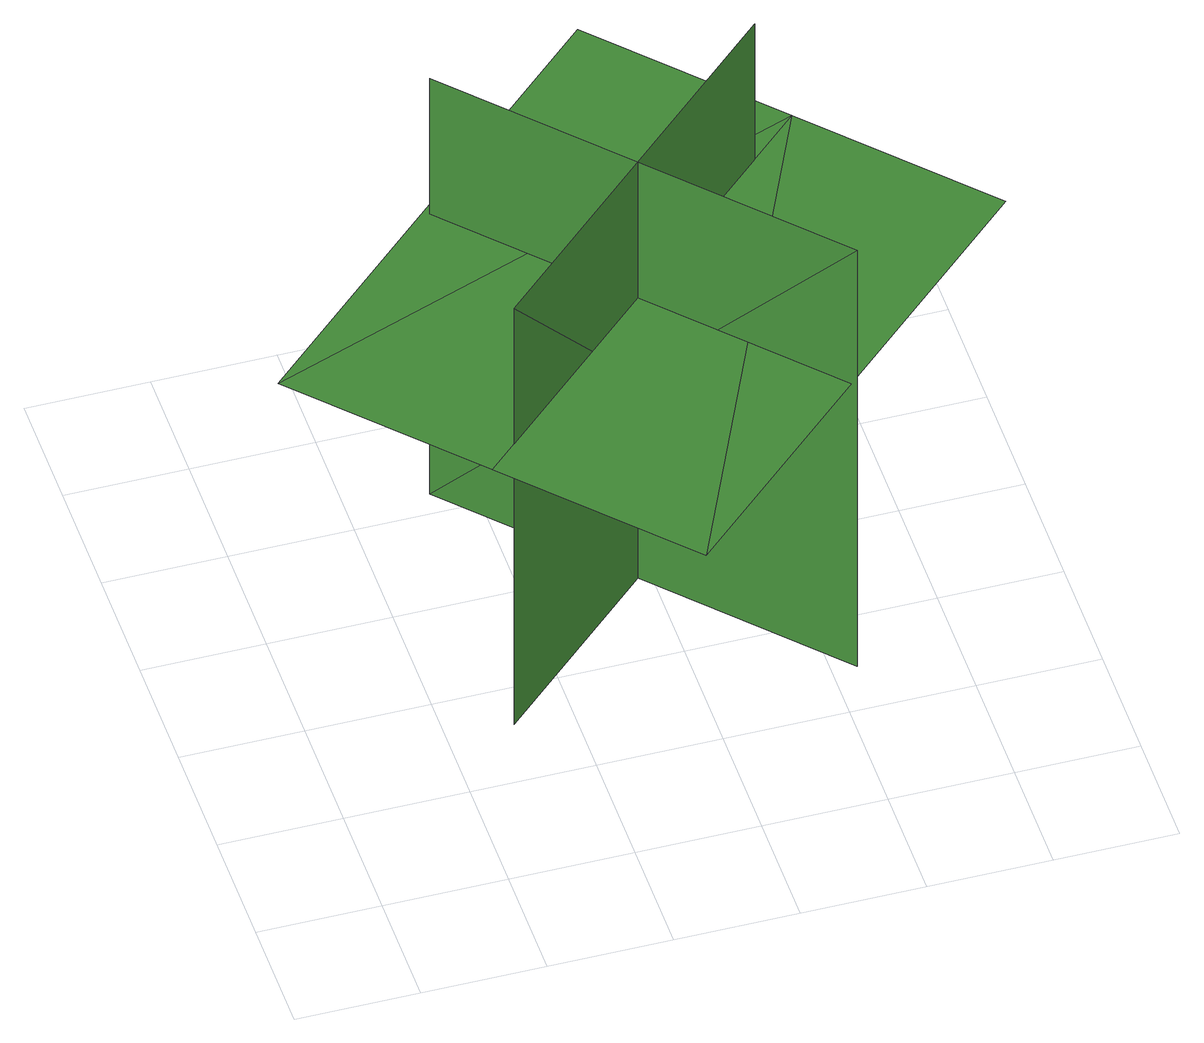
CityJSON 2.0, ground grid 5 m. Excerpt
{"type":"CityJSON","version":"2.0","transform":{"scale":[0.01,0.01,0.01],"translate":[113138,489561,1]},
"CityObjects":{
"tree1":{"type":"SolitaryVegetationObject","geometry":[{"type":"MultiSurface","lod":"1","boundaries":[[[0,1,2]],[[0,2,3]],[[4,5,6]],[[4,6,7]],[[8,9,10]],[[8,10,11]],[[8,11,12]],[[8,12,13]]]}]}
},
"vertices":[
[829,2104,69],[829,2104,2240],[2100,731,2240],[2100,731,69],[2091,2031,69],[2091,2031,2240],[767,805,2240],[767,805,69],[2295,2220,1533],[1659,2907,1533],[11,1382,1533],[647,694,1533],[1284,7,1533],[2932,1532,1533]
]}
